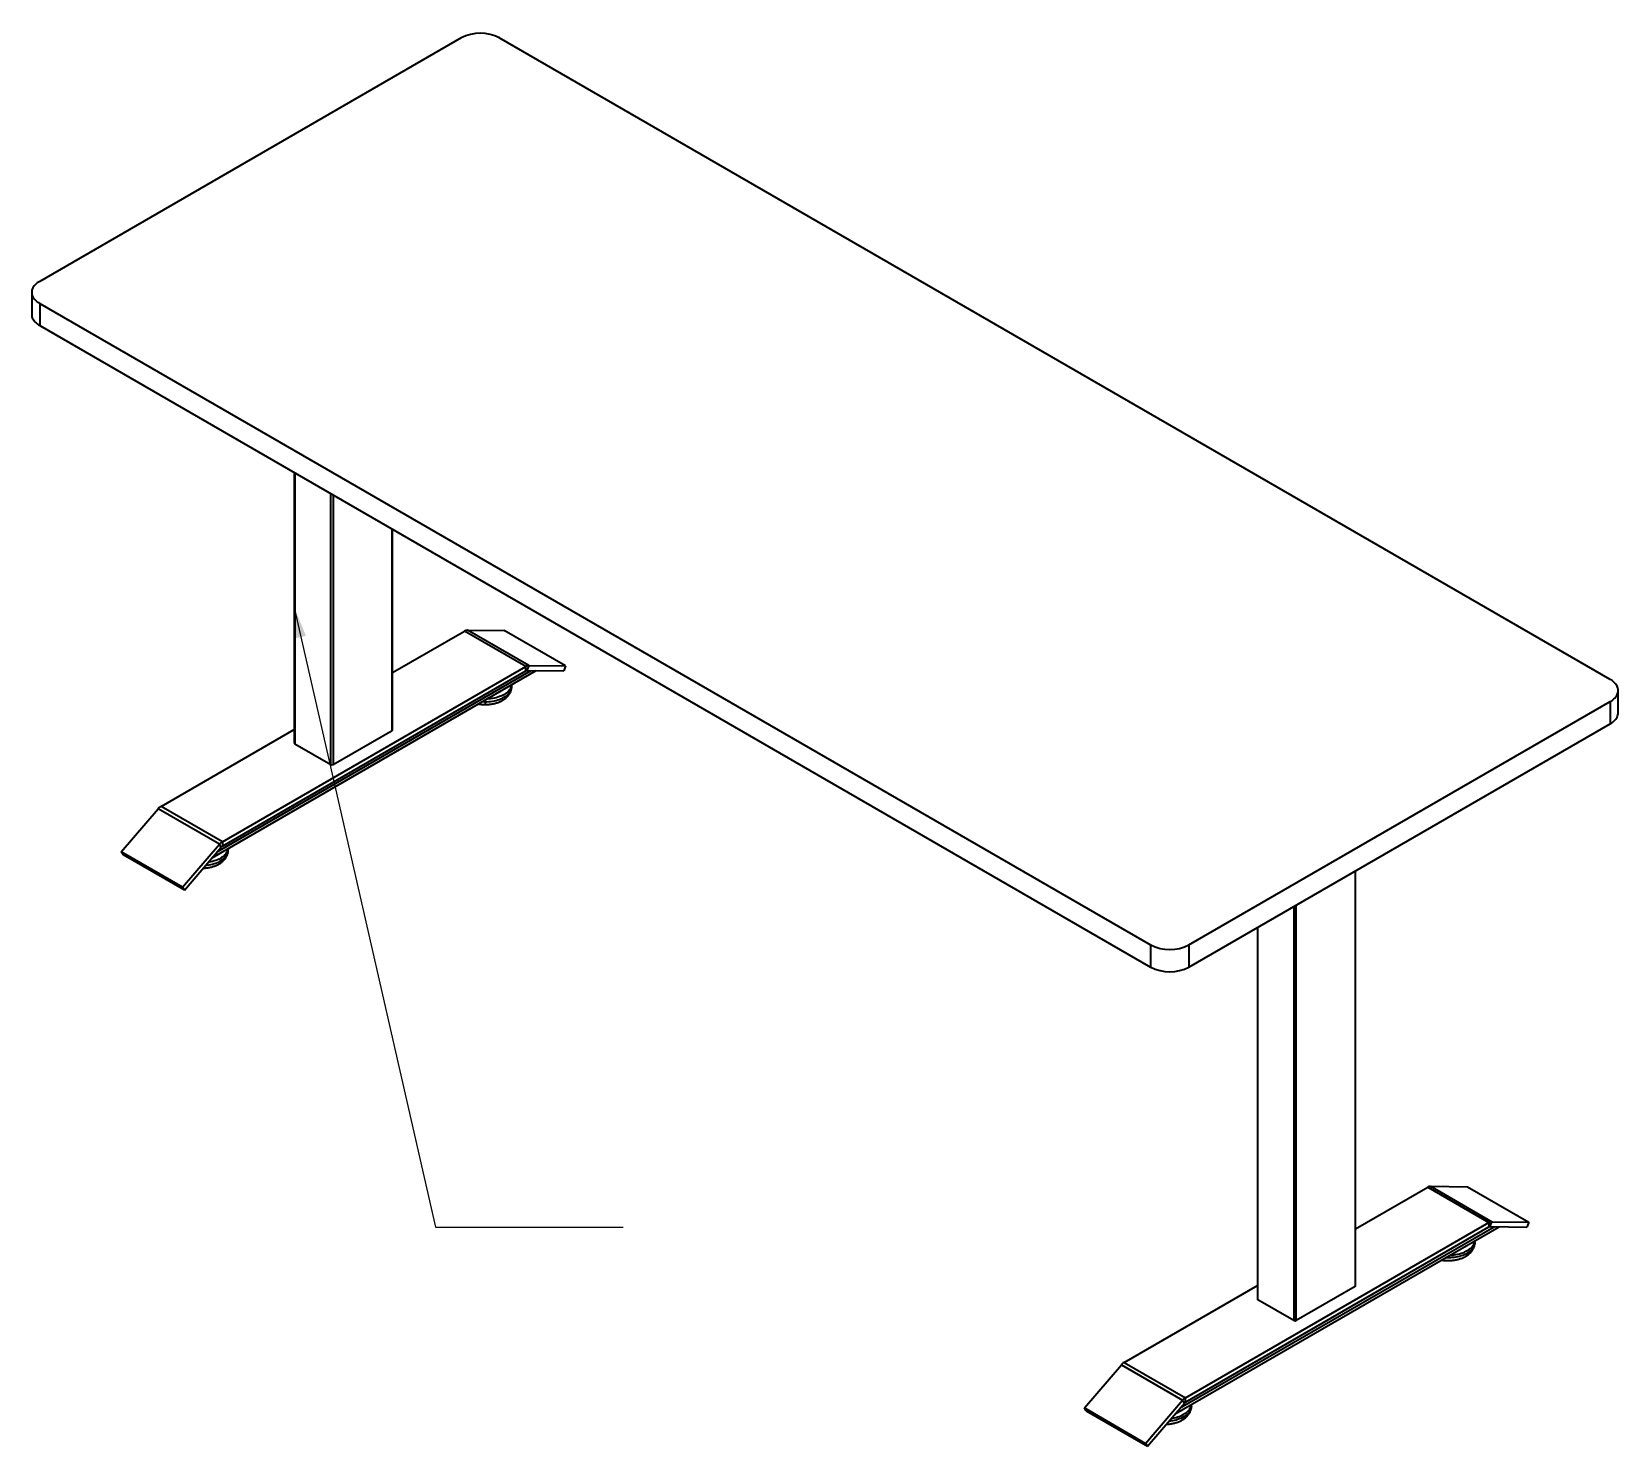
# Model space of a CAD drawing. Header units: millimetres. Extents: x -180 to 3623, y 0 to 2194.
# Drawn here: x 2159 to 3623, y 419 to 1724 of the extents above; entities that cross this region are included whole.
import ezdxf

# ---------------------------------------------------------------- set-up
doc = ezdxf.new("R2010")
doc.units = ezdxf.units.MM
doc.styles.get("Standard").update_dxf_attribs({"font": 'arial.ttf'})
doc.dimstyles.new('CGJ', dxfattribs={"dimscale": 13, "dimtxt": 2.25, "dimasz": 2.25, "dimexe": 1, "dimexo": 1.25, "dimgap": 1.15, "dimtad": 1, "dimtoh": 1, "dimdec": 1, "dimdsep": 46, "dimtxsty": 'Standard', "dimcen": 0, "dimclrd": 2, "dimclre": 2, "dimclrt": 2, "dimadec": 0, "dimazin": 0, "dimtfac": 1, "dimtdec": 1, "dimtmove": 0, "dimatfit": 0, "dimfxl": 1, "dimtolj": 1, "dimtzin": 0, "dimlwe": -1, "dimarcsym": 2})

# ---------------------------------------------------------------- blocks, each defined once
blk = doc.blocks.new('Drawing View1')
at = {"color": 7, "linetype": 'Continuous', "lineweight": 35}
for p, q in [((-659.1, 1269.5), (-1048, 1044.9)), ((401.5, 677.6), (-623.8, 1269.5)), ((-1055.3, 1034.7), (-1055.3, 1014.3)), ((-1048, 1024.5), (-22.7, 432.6)), ((-1048, 1024.5), (-1048, 1004.1)), ((-1048, 1004.1), (-22.7, 412.2)), ((-813, 868.4), (-813, 618.9)), ((-812.6, 868.2), (-812.6, 618.3)), ((-779.3, 599.1), (-779.3, 849)), ((-777.2, 847.8), (-777.2, 599.1)), ((-722.8, 630.5), (-722.8, 816.4)), ((-722.3, 631.2), (-722.3, 816.1)), ((-722.3, 683.9), (-655.9, 722.2)), ((-599.3, 689.6), (-655.9, 722.2)), ((-596.7, 690.3), (-653.3, 723)), ((-653.3, 723), (-619.2, 722.6)), ((-562.6, 690), (-619.2, 722.6)), ((-879.4, 527.8), (-599.3, 689.6)), ((-599.3, 685.5), (-599.3, 689.6)), ((-596.7, 690.3), (-598.3, 685.8)), ((-596.7, 690.3), (-562.6, 690)), ((-562.6, 690), (-564.2, 685.4)), ((-888.8, 513.1), (-589.9, 685.7)), ((-884.2, 518.5), (-594.5, 685.7)), ((-879.4, 523.8), (-599.3, 685.5)), ((-598.3, 685.8), (-564.2, 685.4)), ((-612.3, 671.2), (-612.3, 672.7)), ((408.9, 646.9), (408.9, 667.4)), ((-637, 657), (-637, 658.5)), ((12.6, 432.6), (401.5, 657.2)), ((401.5, 657.2), (401.5, 636.7)), ((-936, 560.5), (-813, 631.5)), ((-777.2, 599.1), (-722.8, 630.5)), ((12.6, 412.2), (401.5, 636.7)), ((-812.6, 618.3), (-779.3, 599.1)), ((-972.7, 518.5), (-938.6, 558.3)), ((-882, 525.7), (-938.6, 558.3)), ((-879.4, 527.8), (-936, 560.5)), ((-879.4, 527.8), (-879.4, 523.8)), ((-916.1, 485.9), (-972.7, 518.5)), ((-971.1, 515.8), (-972.7, 518.5)), ((-914.5, 483.1), (-971.1, 515.8)), ((-916.1, 485.9), (-882, 525.7)), ((-914.5, 483.1), (-880.4, 522.9)), ((-880.4, 522.9), (-882, 525.7)), ((-874, 520.1), (-874, 521.7)), ((166.1, 500.8), (166.1, 117.4)), ((166.5, 118), (166.5, 501.1)), ((-914.5, 483.1), (-916.1, 485.9)), ((111.6, 86), (111.6, 469.4)), ((109.5, 468.2), (109.5, 86)), ((75.8, 448.7), (75.8, 105.8)), ((76.3, 105.2), (76.3, 449)), ((-22.7, 432.6), (-22.7, 412.2)), ((12.6, 432.6), (12.6, 412.2)), ((166.5, 170.8), (233, 209.1)), ((233, 209.1), (289.5, 176.4)), ((235.5, 209.9), (292.1, 177.2)), ((235.5, 209.9), (269.7, 209.5)), ((269.7, 209.5), (326.2, 176.8)), ((9.4, 14.7), (289.5, 176.4)), ((289.5, 176.4), (289.5, 172.4)), ((290.5, 172.7), (292.1, 177.2)), ((292.1, 177.2), (326.2, 176.8)), ((326.2, 176.8), (324.6, 172.3)), ((0, 0), (298.9, 172.6)), ((4.6, 5.4), (294.3, 172.6)), ((9.4, 10.7), (289.5, 172.4)), ((290.5, 172.7), (324.6, 172.3)), ((276.5, 158), (276.5, 159.6)), ((-47.2, 47.4), (75.8, 118.4)), ((166.1, 117.4), (111.6, 86)), ((109.5, 86), (76.3, 105.2)), ((-83.9, 5.4), (-49.7, 45.2)), ((-49.7, 45.2), (6.8, 12.5)), ((-47.2, 47.4), (9.4, 14.7)), ((9.4, 10.7), (9.4, 14.7)), ((-83.9, 5.4), (-27.3, -27.3)), ((-82.3, 2.7), (-83.9, 5.4)), ((-82.3, 2.7), (-25.7, -30)), ((-27.3, -27.3), (6.8, 12.5)), ((-25.7, -30), (8.4, 9.8)), ((6.8, 12.5), (8.4, 9.8)), ((14.9, 7), (14.9, 8.6)), ((-25.7, -30), (-27.3, -27.3))]:
    blk.add_line(p, q, dxfattribs=at)
at = {"color": 7, "linetype": 'Continuous', "lineweight": 35, "flags": 128}
for points in [[(-1048, 1044.9), (-1049.2, 1044.2), (-1050.4, 1043.4), (-1051.4, 1042.5), (-1052.3, 1041.7), (-1053.1, 1040.7), (-1053.8, 1039.8), (-1054.3, 1038.8), (-1054.8, 1037.8), (-1055.1, 1036.8), (-1055.3, 1035.8), (-1055.3, 1034.7), (-1055.3, 1033.7), (-1055.1, 1032.7), (-1054.8, 1031.7), (-1054.3, 1030.7), (-1053.8, 1029.7), (-1053.1, 1028.7), (-1052.3, 1027.8), (-1051.4, 1026.9), (-1050.4, 1026.1), (-1049.2, 1025.3), (-1048, 1024.5)], [(-1055.3, 1014.3), (-1055.3, 1013.3), (-1055.1, 1012.3), (-1054.8, 1011.3), (-1054.3, 1010.3), (-1053.8, 1009.3), (-1053.1, 1008.3), (-1052.3, 1007.4), (-1051.4, 1006.5), (-1050.4, 1005.7), (-1049.2, 1004.9), (-1048, 1004.1)], [(401.5, 657.2), (402.8, 657.9), (403.9, 658.7), (404.9, 659.6), (405.8, 660.4), (406.6, 661.4), (407.3, 662.3), (407.9, 663.3), (408.3, 664.3), (408.6, 665.3), (408.8, 666.3), (408.9, 667.4), (408.8, 668.4), (408.6, 669.4), (408.3, 670.4), (407.9, 671.4), (407.3, 672.4), (406.6, 673.4), (405.8, 674.3), (404.9, 675.2), (403.9, 676), (402.8, 676.8), (401.5, 677.6)], [(-637, 657), (-635.2, 657), (-633.5, 657.1), (-631.8, 657.3), (-630.1, 657.6), (-628.4, 657.9), (-626.8, 658.3), (-625.2, 658.7), (-623.7, 659.2), (-622.3, 659.8), (-620.9, 660.4), (-619.6, 661.1), (-618.4, 661.8), (-617.3, 662.6), (-616.3, 663.4), (-615.4, 664.3), (-614.6, 665.2), (-613.9, 666.1), (-613.4, 667.1), (-612.9, 668.1), (-612.6, 669.1), (-612.4, 670.1), (-612.3, 671.1), (-612.3, 671.2)], [(-612.4, 672.7), (-612.4, 672.5), (-612.6, 671.5), (-612.9, 670.5), (-613.4, 669.5), (-613.9, 668.6), (-614.6, 667.7), (-615.4, 666.8), (-616.3, 665.9), (-617.3, 665.1), (-618.4, 664.3), (-619.6, 663.5), (-620.9, 662.9), (-622.3, 662.2), (-623.7, 661.7), (-625.2, 661.2), (-626.8, 660.7), (-628.4, 660.3), (-630.1, 660), (-631.8, 659.8), (-633.5, 659.6), (-635.2, 659.5), (-635.3, 659.5)], [(-639.4, 657.1), (-638.7, 657.1), (-637, 657)], [(401.5, 636.7), (402.8, 637.5), (403.9, 638.3), (404.9, 639.1), (405.8, 640), (406.6, 641), (407.3, 641.9), (407.9, 642.9), (408.3, 643.9), (408.6, 644.9), (408.8, 645.9), (408.9, 646.9)], [(-894.8, 506.1), (-893.4, 506.3), (-891.7, 506.5), (-890, 506.8), (-888.4, 507.2), (-886.9, 507.7), (-885.3, 508.2), (-883.9, 508.7), (-882.5, 509.4), (-881.3, 510.1), (-880.1, 510.8), (-878.9, 511.6), (-877.9, 512.4), (-877, 513.3), (-876.2, 514.2), (-875.6, 515.1), (-875, 516.1), (-874.6, 517), (-874.2, 518), (-874, 519), (-874, 520), (-874, 520.1)], [(-874, 521.7), (-874, 521.5), (-874.2, 520.5), (-874.6, 519.5), (-875, 518.5), (-875.6, 517.5), (-876.2, 516.6), (-877, 515.7), (-877.9, 514.9), (-878.9, 514), (-880.1, 513.2), (-881.3, 512.5), (-882.5, 511.8), (-883.9, 511.2), (-885.3, 510.6), (-886.9, 510.1), (-888.4, 509.7), (-890, 509.3), (-891.7, 509), (-892.5, 508.9)], [(276.5, 158), (276.4, 157.1), (276.3, 156.1), (276, 155.1), (275.5, 154.1), (275, 153.2), (274.3, 152.2), (273.6, 151.3), (272.7, 150.5), (271.7, 149.6), (270.6, 148.8), (269.4, 148.1), (268.1, 147.4), (266.8, 146.8), (265.4, 146.2), (263.9, 145.7), (262.3, 145.2), (260.7, 144.8), (259, 144.5), (257.3, 144.2), (255.6, 144.1), (253.9, 143.9), (252.1, 143.9), (250.4, 143.9), (249.4, 144)], [(253.6, 146.4), (253.9, 146.4), (255.6, 146.5), (257.3, 146.7), (259, 146.9), (260.7, 147.3), (262.3, 147.7), (263.9, 148.1), (265.4, 148.6), (266.8, 149.2), (268.1, 149.9), (269.4, 150.6), (270.6, 151.3), (271.7, 152.1), (272.7, 152.9), (273.6, 153.8), (274.3, 154.7), (275, 155.6), (275.5, 156.6), (276, 157.6), (276.3, 158.6), (276.4, 159.6), (276.4, 159.6)], [(14.9, 7), (14.8, 6.1), (14.6, 5.1), (14.3, 4.1), (13.9, 3.1), (13.4, 2.1), (12.7, 1.2), (11.9, 0.3), (11.1, -0.6), (10.1, -1.4), (9, -2.2), (7.8, -2.9), (6.5, -3.6), (5.2, -4.3), (3.7, -4.8), (2.2, -5.4), (0.7, -5.8), (-0.9, -6.2), (-2.6, -6.5), (-4.3, -6.8), (-6, -7)], [(-3.7, -4.3), (-2.6, -4.1), (-0.9, -3.8), (0.7, -3.4), (2.2, -2.9), (3.7, -2.4), (5.2, -1.8), (6.5, -1.2), (7.8, -0.5), (9, 0.3), (10.1, 1), (11.1, 1.9), (11.9, 2.8), (12.7, 3.7), (13.4, 4.6), (13.9, 5.6), (14.3, 6.5), (14.6, 7.5), (14.8, 8.5), (14.8, 8.6)]]:
    blk.add_lwpolyline(points, dxfattribs=at)
at = {"color": 7, "linetype": 'Continuous', "lineweight": 35}
for centre, radius, start, end in [((-641.4, 1235.5), 38.3, 62.5153, 117.4847), ((-653.2, 717.9), 5.13, 91.5529, 121.8576), ((-596.6, 685.2), 5.13, 91.5529, 121.8576), ((-598.3, 683.8), 1.92, 91.5529, 121.8576), ((-631.7, 684.7), 20.1, 295.159, 304.8356), ((-542.2, 656.3), 94.8, 179.5753, 181.1079), ((-723.1, 631.2), 0.754, 294.3747, 354.3052), ((-812.2, 619), 0.754, 185.6948, 245.6253), ((-778.3, 601.2), 2.31, 242.6097, 297.3903), ((-930.8, 551.8), 10.2, 120.9371, 140.0881), ((-874.2, 519.1), 10.2, 120.9371, 140.0881), ((-893.4, 533.7), 20.1, 295.159, 304.8356), ((-877.5, 520.5), 3.81, 120.9371, 140.0881), ((-5, 466.6), 38.3, 242.5153, 297.4847), ((-5, 446.2), 38.3, 242.5153, 297.4847), ((235.7, 204.7), 5.13, 91.5529, 121.8576), ((292.2, 172.1), 5.13, 91.5529, 121.8576), ((290.5, 170.7), 1.92, 91.5529, 121.8576), ((257, 171.8), 20.4, 295.2147, 304.7799), ((165.8, 118.1), 0.754, 294.3747, 354.3052), ((76.6, 105.9), 0.754, 185.6948, 245.6253), ((110.6, 88), 2.31, 242.6097, 297.3903), ((-42, 38.7), 10.2, 120.9371, 140.0881), ((14.6, 6), 10.2, 120.9371, 140.0881), ((-4.7, 20.7), 20.4, 295.2147, 304.7799), ((11.4, 7.4), 3.81, 120.9371, 140.0881)]:
    blk.add_arc(centre, radius, start, end, dxfattribs=at)
for points, knots in [([(-637, 654.5), (-636.7, 654.5), (-635.8, 654.5), (-634.4, 654.5), (-632.8, 654.7), (-631.2, 654.9), (-629.6, 655.2), (-628, 655.5), (-626.5, 655.9), (-625, 656.4), (-623.5, 657), (-622.1, 657.6), (-620.8, 658.4), (-619.5, 659.1), (-618.4, 660), (-617.2, 660.9), (-616.2, 661.9), (-615.3, 662.9), (-614.6, 664), (-613.9, 665.1), (-613.3, 666.2), (-612.9, 667.4), (-612.6, 668.6), (-612.4, 669.7), (-612.3, 670.6), (-612.3, 671.1), (-612.4, 671.2)], [0, 0, 0, 0, 0.02419, 0.068752, 0.113362, 0.158051, 0.202853, 0.247805, 0.292938, 0.338277, 0.383837, 0.429616, 0.475582, 0.521663, 0.567691, 0.613479, 0.658807, 0.703453, 0.747241, 0.790071, 0.831929, 0.872875, 0.913024, 0.952526, 0.991548, 1, 1, 1, 1]), ([(-643.1, 655), (-642.9, 655), (-642.2, 654.8), (-641, 654.7), (-639.3, 654.5), (-638, 654.5), (-637.2, 654.5), (-637, 654.5)], [0, 0, 0, 0, 0.079896, 0.347995, 0.615597, 0.882888, 1, 1, 1, 1]), ([(-897.1, 503.5), (-896.8, 503.5), (-895.9, 503.5), (-894.4, 503.6), (-892.8, 503.9), (-891.2, 504.1), (-889.7, 504.5), (-888.1, 504.9), (-886.6, 505.4), (-885.2, 506), (-883.8, 506.6), (-882.4, 507.3), (-881.2, 508.1), (-880, 509), (-878.9, 509.9), (-877.9, 510.9), (-877, 511.9), (-876.2, 513), (-875.5, 514.1), (-875, 515.2), (-874.5, 516.4), (-874.2, 517.5), (-874, 518.7), (-874, 519.6), (-874, 520), (-874, 520.1)], [0, 0, 0, 0, 0.029257, 0.075759, 0.122343, 0.169046, 0.215904, 0.262951, 0.310213, 0.357705, 0.405425, 0.453341, 0.501376, 0.549356, 0.597087, 0.644336, 0.690876, 0.736521, 0.781168, 0.824801, 0.867483, 0.909336, 0.950513, 0.99119, 1, 1, 1, 1]), ([(245.8, 141.9), (246, 141.9), (246.7, 141.7), (248, 141.6), (249.6, 141.4), (251.2, 141.4), (252.9, 141.4), (254.5, 141.4), (256.2, 141.6), (257.8, 141.8), (259.4, 142.1), (260.9, 142.4), (262.5, 142.9), (264, 143.4), (265.4, 143.9), (266.8, 144.6), (268.1, 145.3), (269.4, 146.1), (270.6, 147), (271.7, 147.9), (272.7, 148.9), (273.6, 149.9), (274.3, 151), (275, 152.1), (275.5, 153.2), (275.9, 154.4), (276.3, 155.5), (276.4, 156.7), (276.5, 157.5), (276.5, 158), (276.5, 158)], [0, 0, 0, 0, 0.013972, 0.052274, 0.090507, 0.128697, 0.166874, 0.205068, 0.2433, 0.281602, 0.320004, 0.358536, 0.397226, 0.436094, 0.475152, 0.514396, 0.553797, 0.593286, 0.632718, 0.671929, 0.710727, 0.748927, 0.786382, 0.823012, 0.858811, 0.893835, 0.928187, 0.961996, 0.993394, 1, 1, 1, 1]), ([(-8.3, -9.6), (-7.9, -9.6), (-6.9, -9.6), (-5.5, -9.5), (-3.8, -9.2), (-2.3, -8.9), (-0.7, -8.6), (0.8, -8.2), (2.3, -7.7), (3.8, -7.1), (5.2, -6.4), (6.5, -5.7), (7.8, -4.9), (9, -4.1), (10, -3.2), (11, -2.2), (11.9, -1.1), (12.7, -0.1), (13.4, 1), (13.9, 2.2), (14.3, 3.3), (14.6, 4.5), (14.8, 5.7), (14.9, 6.5), (14.9, 6.9), (14.9, 7)], [0, 0, 0, 0, 0.033281, 0.079775, 0.126354, 0.173055, 0.219914, 0.266965, 0.314233, 0.361731, 0.409456, 0.457371, 0.505394, 0.553347, 0.601032, 0.648215, 0.69467, 0.740219, 0.784764, 0.828299, 0.870892, 0.912668, 0.953783, 0.991967, 1, 1, 1, 1])]:
    blk.add_open_spline(points, degree=3, knots=knots, dxfattribs=at)

msp = doc.modelspace()

# ---------------------------------------------------------------- block references
at = {"color": 7, "linetype": 'Continuous', "lineweight": 35}
msp.add_blockref('Drawing View1', (3214.11, 448.74), dxfattribs=at)

# ---------------------------------------------------------------- leaders
msp.add_leader([(2400.61, 1194.03), (2531.51, 620.92), (2704.51, 620.92)], dimstyle='CGJ', override={"dimgap": 1.15, "dimtad": 0})

doc.saveas('drawing.dxf')
